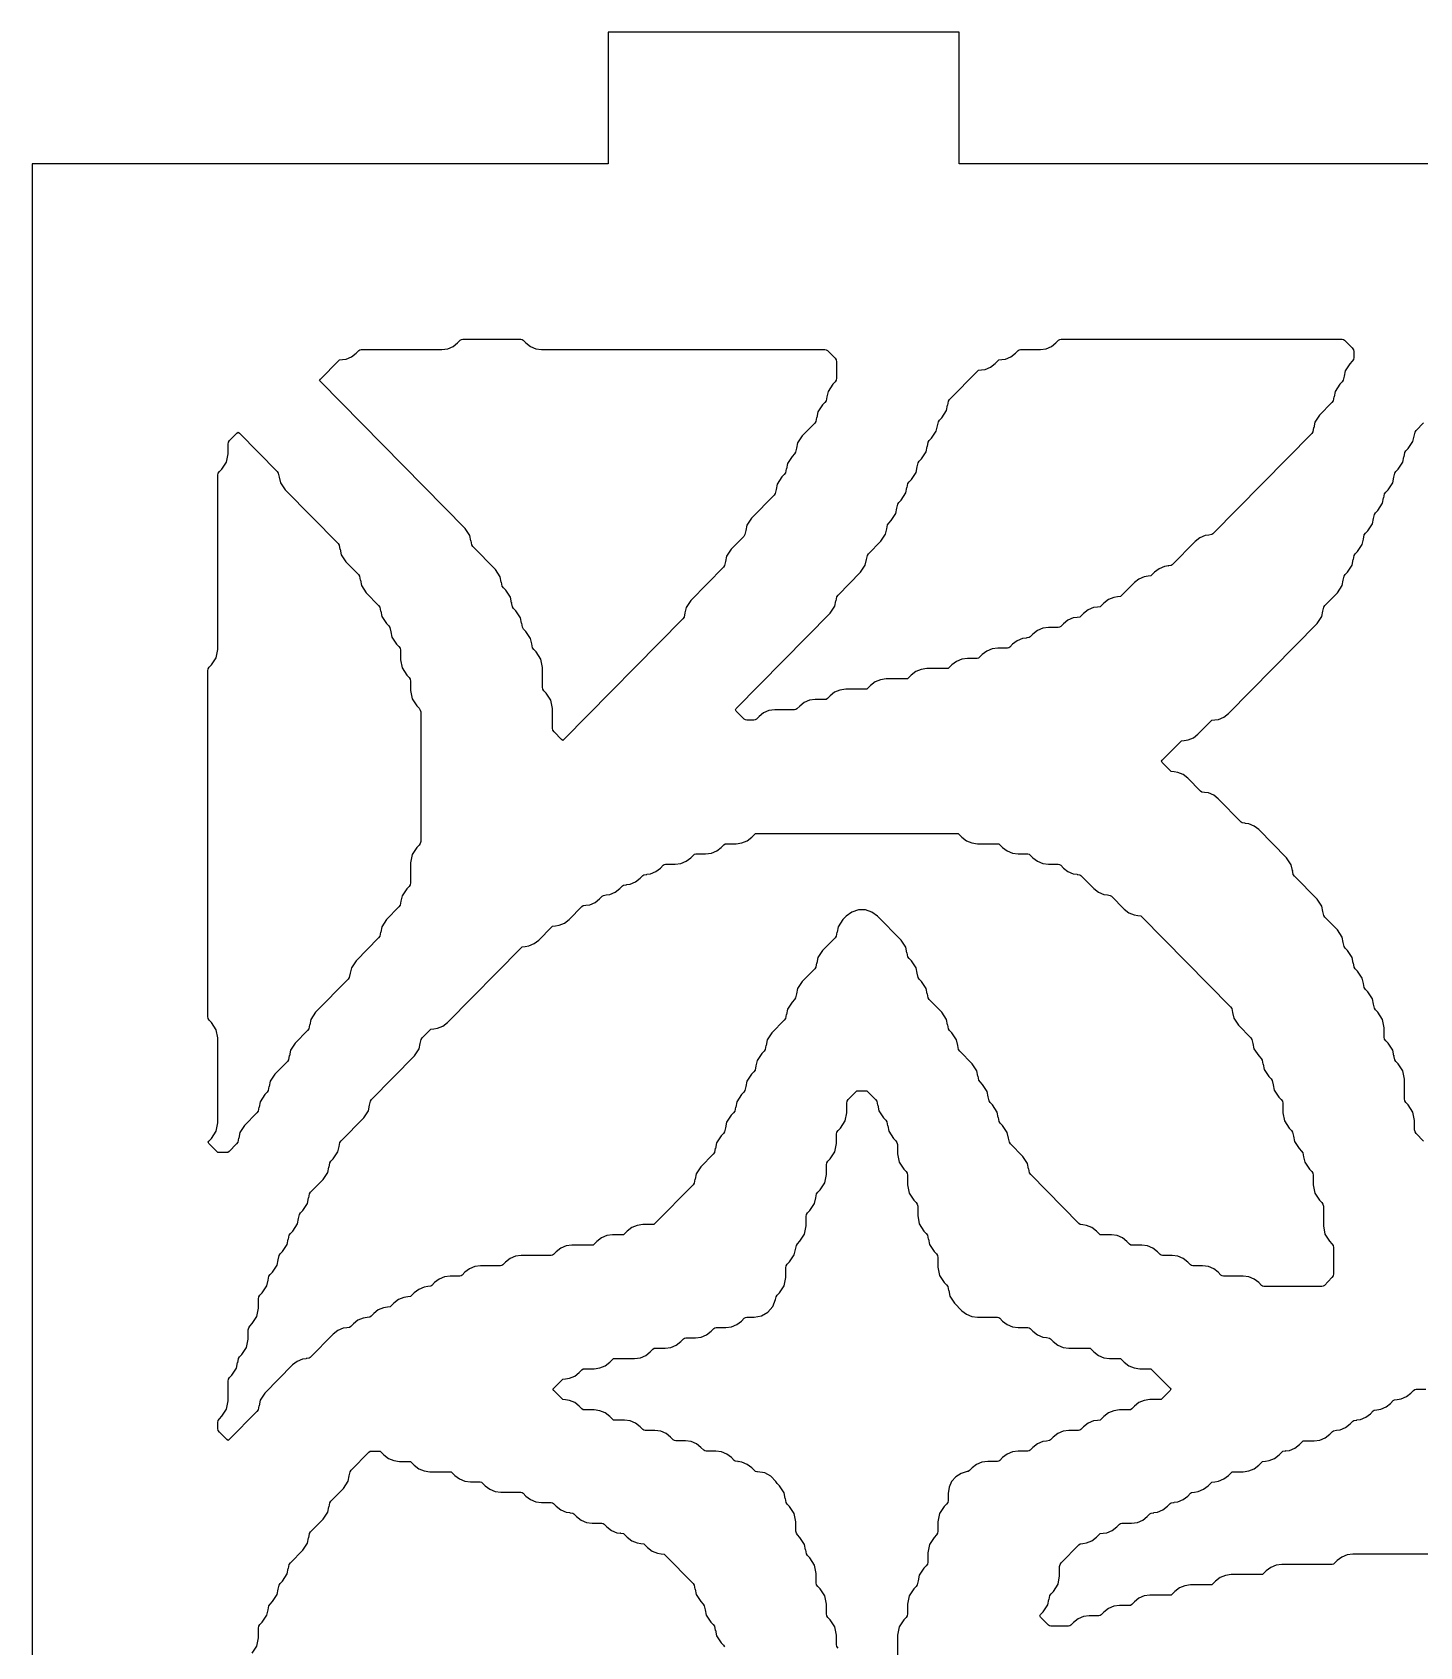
# Model space of a CAD drawing. Header units: millimetres. Extents: x 10 to 410, y 18 to 283.
# Drawn here: x 79 to 110.63, y 246.18 to 283 of the extents above; entities that cross this region are included whole.
import ezdxf

# ---------------------------------------------------------------- set-up
doc = ezdxf.new("R2010")
doc.units = ezdxf.units.MM
doc.layers.add('CUT', color=1, linetype='Continuous')

msp = doc.modelspace()

# ---------------------------------------------------------------- linework, layer by layer
at = {"layer": 'CUT'}
for points in [[(121.134, 157), (129.134, 157), (129.134, 160), (142.2679, 160), (142.2679, 280), (129.134, 280), (129.134, 283), (121.134, 283), (121.134, 280), (100.134, 280), (100.134, 283), (92.134, 283), (92.134, 280), (79, 280), (79, 160), (92.134, 160), (92.134, 157), (100.134, 157), (100.134, 160), (121.134, 160)], [(85.983, 275.5068), (86.008, 275.5262), (86.0721, 275.5348), (86.0719, 275.5362), (86.1587, 275.5478), (86.2803, 275.5987), (86.3843, 275.6796), (86.4455, 275.7416), (86.4704, 275.761), (86.5018, 275.7652), (88.3406, 275.7652), (88.4712, 275.7826), (88.5928, 275.8335), (88.6968, 275.9144), (88.7579, 275.9764), (88.7829, 275.9958), (88.8143, 276), (90.1356, 276), (90.1669, 275.9958), (90.1919, 275.9764), (90.253, 275.9144), (90.357, 275.8335), (90.4786, 275.7826), (90.6092, 275.7652), (97.073, 275.7652), (97.1043, 275.761), (97.1293, 275.7416), (97.3031, 275.5651), (97.3284, 275.5268), (97.3373, 275.4816), (97.3373, 275.1096), (97.3284, 275.0644), (97.3031, 275.0261), (97.2498, 274.972), (97.1434, 274.8107), (97.119, 274.6871), (97.1155, 274.6878), (97.0972, 274.5948), (97.0718, 274.5565), (97.0186, 274.5024), (96.9121, 274.3411), (96.8878, 274.2175), (96.8842, 274.2182), (96.8659, 274.1252), (96.8406, 274.0868), (96.5561, 273.798), (96.4496, 273.6367), (96.4253, 273.5131), (96.4217, 273.5138), (96.4034, 273.4208), (96.3781, 273.3824), (96.3248, 273.3284), (96.2184, 273.1671), (96.1941, 273.0435), (96.1905, 273.0442), (96.1722, 272.9512), (96.1468, 272.9128), (96.0936, 272.8588), (95.9871, 272.6975), (95.9628, 272.5739), (95.9592, 272.5746), (95.9409, 272.4816), (95.9156, 272.4432), (95.3998, 271.9196), (95.2934, 271.7583), (95.2691, 271.6347), (95.2655, 271.6354), (95.2472, 271.5424), (95.2219, 271.504), (94.9373, 271.2152), (94.8309, 271.0539), (94.8066, 270.9303), (94.803, 270.931), (94.7847, 270.838), (94.7594, 270.7996), (94.0124, 270.0411), (93.9059, 269.8799), (93.8816, 269.7563), (93.878, 269.757), (93.8597, 269.664), (93.8344, 269.6256), (91.1215, 266.8711), (91.0936, 266.8506), (91.0658, 266.8711), (90.8966, 267.0428), (90.8713, 267.0812), (90.8624, 267.1263), (90.8624, 267.5771), (90.8251, 267.7667), (90.7186, 267.9279), (90.6654, 267.982), (90.64, 268.0204), (90.6311, 268.0655), (90.6311, 268.5163), (90.5938, 268.7059), (90.4874, 268.8671), (90.4341, 268.9212), (90.4088, 268.9596), (90.3905, 269.0526), (90.3869, 269.0519), (90.3626, 269.1755), (90.2561, 269.3367), (90.2029, 269.3908), (90.1775, 269.4292), (90.1592, 269.5222), (90.1557, 269.5215), (90.1313, 269.6451), (90.0249, 269.8063), (89.9716, 269.8604), (89.9463, 269.8988), (89.928, 269.9918), (89.9244, 269.9911), (89.9001, 270.1147), (89.7936, 270.2759), (89.7404, 270.33), (89.715, 270.3684), (89.6967, 270.4614), (89.6932, 270.4607), (89.6688, 270.5843), (89.5624, 270.7456), (89.0466, 271.2692), (89.0213, 271.3076), (89.003, 271.4006), (88.9994, 271.3999), (88.9751, 271.5235), (88.8687, 271.6848), (85.5711, 275.033), (85.5511, 275.0608), (85.5711, 275.0886)], [(97.1935, 269.7492), (97.3, 269.9105), (97.3243, 270.0341), (97.3279, 270.0334), (97.3462, 270.1263), (97.3715, 270.1647), (97.8873, 270.6884), (97.9937, 270.8497), (98.018, 270.9733), (98.0216, 270.9726), (98.0399, 271.0655), (98.0652, 271.1039), (98.3498, 271.3928), (98.4562, 271.5541), (98.4805, 271.6777), (98.4841, 271.677), (98.5024, 271.7699), (98.5277, 271.8083), (98.581, 271.8624), (98.6874, 272.0237), (98.7118, 272.1473), (98.7153, 272.1466), (98.7337, 272.2395), (98.759, 272.2779), (98.8123, 272.332), (98.9187, 272.4933), (98.943, 272.6169), (98.9466, 272.6162), (98.9649, 272.7091), (98.9902, 272.7475), (99.0435, 272.8016), (99.1499, 272.9629), (99.1743, 273.0865), (99.1778, 273.0858), (99.1962, 273.1787), (99.2215, 273.2171), (99.2748, 273.2712), (99.3812, 273.4325), (99.4055, 273.5561), (99.4091, 273.5554), (99.4274, 273.6484), (99.4527, 273.6867), (99.506, 273.7408), (99.6124, 273.9021), (99.6368, 274.0257), (99.6403, 274.025), (99.6586, 274.118), (99.684, 274.1563), (99.7372, 274.2104), (99.8437, 274.3717), (99.868, 274.4953), (99.8716, 274.4946), (99.8899, 274.5876), (99.9152, 274.6259), (100.5515, 275.272), (100.5765, 275.2914), (100.6406, 275.3), (100.6404, 275.3014), (100.7273, 275.313), (100.8488, 275.3639), (100.9529, 275.4448), (101.014, 275.5068), (101.039, 275.5262), (101.1031, 275.5348), (101.1029, 275.5362), (101.1898, 275.5478), (101.3113, 275.5987), (101.4154, 275.6796), (101.4765, 275.7416), (101.5015, 275.761), (101.5328, 275.7652), (101.9841, 275.7652), (102.1148, 275.7826), (102.2363, 275.8335), (102.3404, 275.9144), (102.4015, 275.9764), (102.4265, 275.9958), (102.4578, 276), (108.8665, 276), (108.8979, 275.9958), (108.9228, 275.9764), (109.0967, 275.7999), (109.122, 275.7616), (109.1309, 275.7164), (109.1309, 275.5792), (109.122, 275.534), (109.0967, 275.4957), (109.0434, 275.4416), (108.937, 275.2803), (108.9126, 275.1567), (108.909, 275.1574), (108.8907, 275.0644), (108.8654, 275.0261), (108.8121, 274.972), (108.7057, 274.8107), (108.6814, 274.6871), (108.6778, 274.6878), (108.6595, 274.5948), (108.6342, 274.5565), (108.3496, 274.2676), (108.2432, 274.1063), (108.2189, 273.9827), (108.2153, 273.9834), (108.197, 273.8904), (108.1717, 273.852), (105.9166, 271.5624), (105.8917, 271.543), (105.8275, 271.5344), (105.8277, 271.533), (105.7409, 271.5214), (105.6193, 271.4705), (105.5153, 271.3896), (104.9917, 270.858), (104.9667, 270.8385), (104.9025, 270.83), (104.9027, 270.8286), (104.8159, 270.817), (104.6943, 270.7661), (104.5903, 270.6852), (104.5292, 270.6232), (104.5042, 270.6037), (104.44, 270.5952), (104.4402, 270.5938), (104.3534, 270.5822), (104.2318, 270.5313), (104.1278, 270.4504), (103.8354, 270.1536), (103.8105, 270.1341), (103.7463, 270.1256), (103.7465, 270.1242), (103.6597, 270.1126), (103.5381, 270.0617), (103.4341, 269.9808), (103.3729, 269.9188), (103.348, 269.8993), (103.2838, 269.8908), (103.284, 269.8894), (103.1972, 269.8778), (103.0756, 269.8269), (102.9716, 269.746), (102.9104, 269.684), (102.8855, 269.6645), (102.8213, 269.656), (102.8215, 269.6546), (102.7347, 269.643), (102.6131, 269.5921), (102.5091, 269.5112), (102.4479, 269.4492), (102.423, 269.4297), (102.3916, 269.4256), (102.1716, 269.4256), (102.0409, 269.4082), (101.9194, 269.3573), (101.8153, 269.2764), (101.7542, 269.2144), (101.7292, 269.1949), (101.6651, 269.1864), (101.6653, 269.185), (101.5784, 269.1734), (101.4569, 269.1225), (101.3528, 269.0416), (101.2917, 268.9796), (101.2667, 268.9601), (101.2354, 268.956), (101.0153, 268.956), (100.8847, 268.9386), (100.7631, 268.8877), (100.6591, 268.8068), (100.598, 268.7448), (100.573, 268.7253), (100.5417, 268.7212), (100.3216, 268.7212), (100.191, 268.7038), (100.0694, 268.6529), (99.9654, 268.572), (99.9042, 268.5099), (99.8793, 268.4905), (99.8479, 268.4864), (99.3966, 268.4864), (99.266, 268.469), (99.1444, 268.4181), (99.0404, 268.3372), (98.9792, 268.2751), (98.9543, 268.2557), (98.9229, 268.2516), (98.4716, 268.2516), (98.341, 268.2342), (98.2194, 268.1833), (98.1154, 268.1024), (98.0543, 268.0403), (98.0293, 268.0209), (97.9979, 268.0168), (97.5466, 268.0168), (97.416, 267.9994), (97.2944, 267.9485), (97.1904, 267.8676), (97.1293, 267.8055), (97.1043, 267.7861), (97.073, 267.782), (96.8529, 267.782), (96.7223, 267.7646), (96.6007, 267.7137), (96.4967, 267.6328), (96.4355, 267.5707), (96.4106, 267.5513), (96.3792, 267.5472), (95.9279, 267.5472), (95.7973, 267.5298), (95.6757, 267.4789), (95.5717, 267.398), (95.5105, 267.3359), (95.4856, 267.3165), (95.4542, 267.3124), (95.2892, 267.3124), (95.2578, 267.3165), (95.2329, 267.3359), (95.0522, 267.5194), (95.0323, 267.5472), (95.0522, 267.5749)], [(83.0875, 257.7744), (83.1939, 257.9356), (83.2312, 258.1252), (83.2312, 260.0635), (83.1939, 260.253), (83.0875, 260.4143), (83.0342, 260.4684), (83.0089, 260.5068), (83, 260.5519), (83, 268.4376), (83.0089, 268.4827), (83.0342, 268.5211), (83.0875, 268.5752), (83.1939, 268.7365), (83.2312, 268.9261), (83.2312, 272.8988), (83.2401, 272.9439), (83.2655, 272.9823), (83.3187, 273.0364), (83.4252, 273.1977), (83.4625, 273.3873), (83.4625, 273.6032), (83.4714, 273.6484), (83.4967, 273.6867), (83.6659, 273.8585), (83.6937, 273.879), (83.7216, 273.8585), (84.5845, 272.9823), (84.6098, 272.9439), (84.6281, 272.851), (84.6317, 272.8517), (84.6561, 272.7281), (84.7625, 272.5668), (85.972, 271.3387), (85.9973, 271.3003), (86.0156, 271.2074), (86.0192, 271.2081), (86.0435, 271.0845), (86.15, 270.9232), (86.4345, 270.6343), (86.4598, 270.5959), (86.4781, 270.503), (86.4817, 270.5037), (86.506, 270.3801), (86.6125, 270.2188), (86.897, 269.9299), (86.9223, 269.8915), (86.9406, 269.7986), (86.9442, 269.7993), (86.9685, 269.6757), (87.075, 269.5144), (87.1282, 269.4603), (87.1536, 269.4219), (87.1719, 269.329), (87.1754, 269.3297), (87.1998, 269.2061), (87.3062, 269.0448), (87.3595, 268.9907), (87.3848, 268.9523), (87.3937, 268.9072), (87.3937, 268.6912), (87.431, 268.5017), (87.5374, 268.3404), (87.5907, 268.2863), (87.616, 268.2479), (87.6249, 268.2028), (87.6249, 267.9868), (87.6623, 267.7973), (87.7687, 267.636), (87.822, 267.5819), (87.8473, 267.5435), (87.8562, 267.4984), (87.8562, 264.5435), (87.8473, 264.4984), (87.822, 264.46), (87.7687, 264.4059), (87.6623, 264.2447), (87.6249, 264.0551), (87.6249, 263.6043), (87.616, 263.5592), (87.5907, 263.5208), (87.5374, 263.4667), (87.431, 263.3055), (87.4067, 263.1819), (87.4031, 263.1826), (87.3848, 263.0896), (87.3595, 263.0512), (87.075, 262.7623), (86.9685, 262.6011), (86.9442, 262.4775), (86.9406, 262.4782), (86.9223, 262.3852), (86.897, 262.3468), (86.3812, 261.8231), (86.2748, 261.6619), (86.2504, 261.5383), (86.2469, 261.539), (86.2286, 261.446), (86.2032, 261.4076), (85.4562, 260.6491), (85.3498, 260.4878), (85.3255, 260.3643), (85.3219, 260.365), (85.3036, 260.272), (85.2782, 260.2336), (84.9937, 259.9447), (84.8873, 259.7834), (84.863, 259.6598), (84.8594, 259.6606), (84.8411, 259.5676), (84.8158, 259.5292), (84.5312, 259.2403), (84.4248, 259.079), (84.4005, 258.9554), (84.3969, 258.9561), (84.3786, 258.8632), (84.3533, 258.8248), (84.3, 258.7707), (84.1936, 258.6094), (84.1692, 258.4858), (84.1657, 258.4865), (84.1473, 258.3936), (84.122, 258.3552), (83.8375, 258.0663), (83.7311, 257.905), (83.7067, 257.7814), (83.7032, 257.7821), (83.6849, 257.6892), (83.6595, 257.6508), (83.4857, 257.4743), (83.4607, 257.4549), (83.4294, 257.4507), (83.2643, 257.4507), (83.233, 257.4549), (83.208, 257.4743), (83.0273, 257.6578), (83.0074, 257.6855), (83.0273, 257.7133)], [(83.2655, 251.0764), (83.2401, 251.1148), (83.2312, 251.1599), (83.2312, 251.2971), (83.2401, 251.3423), (83.2655, 251.3807), (83.3187, 251.4347), (83.4252, 251.596), (83.4625, 251.7856), (83.4625, 252.2364), (83.4714, 252.2815), (83.4967, 252.3199), (83.55, 252.3739), (83.6564, 252.5352), (83.6807, 252.6588), (83.6843, 252.6581), (83.7026, 252.7511), (83.728, 252.7895), (83.7812, 252.8435), (83.8877, 253.0048), (83.925, 253.1944), (83.925, 253.4104), (83.9339, 253.4555), (83.9592, 253.4939), (84.0125, 253.548), (84.1189, 253.7092), (84.1562, 253.8988), (84.1562, 254.1148), (84.1651, 254.1599), (84.1905, 254.1983), (84.2437, 254.2524), (84.3501, 254.4136), (84.3745, 254.5372), (84.3781, 254.5365), (84.3964, 254.6295), (84.4217, 254.6679), (84.475, 254.722), (84.5814, 254.8832), (84.6057, 255.0068), (84.6093, 255.0061), (84.6276, 255.0991), (84.6529, 255.1375), (84.7062, 255.1916), (84.8126, 255.3528), (84.837, 255.4764), (84.8406, 255.4757), (84.8589, 255.5687), (84.8842, 255.6071), (84.9375, 255.6612), (85.0439, 255.8224), (85.0682, 255.946), (85.0718, 255.9453), (85.0901, 256.0383), (85.1154, 256.0767), (85.1687, 256.1308), (85.2751, 256.292), (85.2995, 256.4156), (85.303, 256.4149), (85.3214, 256.5079), (85.3467, 256.5463), (85.6312, 256.8352), (85.7376, 256.9964), (85.762, 257.12), (85.7655, 257.1193), (85.7838, 257.2123), (85.8092, 257.2507), (85.8624, 257.3048), (85.9689, 257.466), (85.9932, 257.5896), (85.9968, 257.5889), (86.0151, 257.6819), (86.0404, 257.7203), (86.5562, 258.244), (86.6626, 258.4052), (86.687, 258.5288), (86.6905, 258.5281), (86.7088, 258.6211), (86.7342, 258.6595), (87.7124, 259.6528), (87.8188, 259.814), (87.8432, 259.9376), (87.8468, 259.9369), (87.8651, 260.0299), (87.8904, 260.0683), (88.0642, 260.2448), (88.0892, 260.2642), (88.1533, 260.2727), (88.1531, 260.2742), (88.24, 260.2857), (88.3615, 260.3366), (88.4656, 260.4175), (90.1454, 262.1232), (90.1704, 262.1426), (90.2345, 262.1511), (90.2343, 262.1526), (90.3212, 262.1641), (90.4427, 262.215), (90.5468, 262.2959), (90.8392, 262.5928), (90.8641, 262.6122), (90.9283, 262.6207), (90.9281, 262.6222), (91.0149, 262.6337), (91.1365, 262.6846), (91.2405, 262.7655), (91.5329, 263.0624), (91.5579, 263.0818), (91.622, 263.0903), (91.6218, 263.0918), (91.7087, 263.1033), (91.8302, 263.1542), (91.9343, 263.2351), (91.9954, 263.2972), (92.0204, 263.3166), (92.0845, 263.3251), (92.0843, 263.3266), (92.1712, 263.3381), (92.2927, 263.389), (92.3968, 263.4699), (92.4579, 263.532), (92.4829, 263.5514), (92.547, 263.5599), (92.5468, 263.5614), (92.6337, 263.5729), (92.7552, 263.6238), (92.8593, 263.7047), (92.9204, 263.7668), (92.9454, 263.7862), (93.0095, 263.7947), (93.0093, 263.7962), (93.0961, 263.8077), (93.2177, 263.8586), (93.3217, 263.9395), (93.3829, 264.0016), (93.4078, 264.021), (93.4392, 264.0252), (93.6592, 264.0252), (93.7899, 264.0425), (93.9114, 264.0934), (94.0155, 264.1743), (94.0766, 264.2364), (94.1016, 264.2558), (94.1329, 264.26), (94.353, 264.26), (94.4836, 264.2773), (94.6052, 264.3282), (94.7092, 264.4091), (94.7704, 264.4712), (94.7953, 264.4906), (94.8267, 264.4948), (95.0467, 264.4948), (95.1774, 264.5121), (95.2989, 264.563), (95.403, 264.6439), (95.4641, 264.706), (95.4891, 264.7254), (95.5204, 264.7296), (100.0792, 264.7296), (100.1105, 264.7254), (100.1355, 264.706), (100.1966, 264.6439), (100.3006, 264.563), (100.4222, 264.5121), (100.5528, 264.4948), (101.0041, 264.4948), (101.0355, 264.4906), (101.0605, 264.4712), (101.1216, 264.4091), (101.2256, 264.3282), (101.3472, 264.2773), (101.4778, 264.26), (101.6979, 264.26), (101.7292, 264.2558), (101.7542, 264.2364), (101.8153, 264.1743), (101.9194, 264.0934), (102.0409, 264.0425), (102.1716, 264.0252), (102.3916, 264.0252), (102.423, 264.021), (102.4479, 264.0016), (102.5091, 263.9395), (102.6131, 263.8586), (102.7347, 263.8077), (102.8215, 263.7962), (102.8213, 263.7947), (102.8855, 263.7862), (102.9104, 263.7668), (103.2028, 263.4699), (103.3069, 263.389), (103.4284, 263.3381), (103.5153, 263.3266), (103.5151, 263.3251), (103.5792, 263.3166), (103.6042, 263.2972), (103.8965, 263.0003), (104.0006, 262.9194), (104.1222, 262.8685), (104.209, 262.857), (104.2088, 262.8555), (104.2729, 262.847), (104.2979, 262.8276), (106.3217, 260.7727), (106.347, 260.7343), (106.3653, 260.6413), (106.3689, 260.642), (106.3932, 260.5184), (106.4997, 260.3572), (106.7842, 260.0683), (106.8095, 260.0299), (106.8278, 259.9369), (106.8314, 259.9376), (106.8557, 259.814), (106.9622, 259.6528), (107.0154, 259.5987), (107.0408, 259.5603), (107.0591, 259.4673), (107.0626, 259.468), (107.087, 259.3444), (107.1934, 259.1832), (107.2467, 259.1291), (107.272, 259.0907), (107.2903, 258.9977), (107.2939, 258.9984), (107.3182, 258.8748), (107.4247, 258.7136), (107.4779, 258.6595), (107.5033, 258.6211), (107.5121, 258.576), (107.5121, 258.36), (107.5495, 258.1704), (107.6559, 258.0092), (107.7092, 257.9551), (107.7345, 257.9167), (107.7528, 257.8237), (107.7564, 257.8244), (107.7807, 257.7008), (107.8872, 257.5396), (107.9404, 257.4855), (107.9658, 257.4471), (107.9841, 257.3541), (107.9876, 257.3548), (108.012, 257.2312), (108.1184, 257.07), (108.1717, 257.0159), (108.197, 256.9775), (108.2059, 256.9324), (108.2059, 256.7164), (108.2432, 256.5268), (108.3496, 256.3656), (108.4029, 256.3115), (108.4282, 256.2731), (108.4371, 256.228), (108.4371, 255.7772), (108.4745, 255.5876), (108.5809, 255.4264), (108.6342, 255.3723), (108.6595, 255.3339), (108.6684, 255.2888), (108.6684, 254.6819), (108.6595, 254.6368), (108.6342, 254.5984), (108.4604, 254.4219), (108.4354, 254.4025), (108.404, 254.3983), (107.0827, 254.3983), (107.0514, 254.4025), (107.0264, 254.4219), (106.9653, 254.484), (106.8613, 254.5649), (106.7397, 254.6158), (106.6091, 254.6331), (106.1578, 254.6331), (106.1264, 254.6373), (106.1014, 254.6567), (106.0403, 254.7188), (105.9363, 254.7997), (105.8147, 254.8506), (105.6841, 254.8679), (105.464, 254.8679), (105.4327, 254.8721), (105.4077, 254.8915), (105.3466, 254.9536), (105.2425, 255.0345), (105.121, 255.0854), (104.9903, 255.1027), (104.7703, 255.1027), (104.7389, 255.1069), (104.714, 255.1263), (104.6528, 255.1884), (104.5488, 255.2693), (104.4272, 255.3202), (104.2966, 255.3375), (104.0765, 255.3375), (104.0452, 255.3417), (104.0202, 255.3611), (103.9591, 255.4232), (103.8551, 255.5041), (103.7335, 255.555), (103.6029, 255.5723), (103.3828, 255.5723), (103.3514, 255.5765), (103.3265, 255.5959), (103.2654, 255.658), (103.1613, 255.7389), (103.0398, 255.7898), (102.9529, 255.8013), (102.9531, 255.8028), (102.889, 255.8113), (102.864, 255.8307), (101.7652, 256.9464), (101.7399, 256.9848), (101.7216, 257.0777), (101.718, 257.077), (101.6936, 257.2006), (101.5872, 257.3619), (101.3027, 257.6508), (101.2774, 257.6892), (101.2591, 257.7821), (101.2555, 257.7814), (101.2312, 257.905), (101.1247, 258.0663), (101.0715, 258.1204), (101.0461, 258.1588), (101.0278, 258.2517), (101.0242, 258.251), (100.9999, 258.3746), (100.8935, 258.5359), (100.8402, 258.59), (100.8149, 258.6284), (100.7966, 258.7213), (100.793, 258.7206), (100.7687, 258.8442), (100.6622, 259.0055), (100.609, 259.0596), (100.5836, 259.098), (100.5653, 259.1909), (100.5618, 259.1902), (100.5374, 259.3138), (100.431, 259.4751), (100.1465, 259.764), (100.1211, 259.8024), (100.1028, 259.8954), (100.0993, 259.8946), (100.0749, 260.0182), (99.9685, 260.1795), (99.9152, 260.2336), (99.8899, 260.272), (99.8716, 260.365), (99.868, 260.3643), (99.8437, 260.4878), (99.7372, 260.6491), (99.4527, 260.938), (99.4274, 260.9764), (99.4091, 261.0694), (99.4055, 261.0687), (99.3812, 261.1922), (99.2748, 261.3535), (99.2215, 261.4076), (99.1962, 261.446), (99.1778, 261.539), (99.1743, 261.5383), (99.1499, 261.6619), (99.0435, 261.8231), (98.9902, 261.8772), (98.9649, 261.9156), (98.9466, 262.0086), (98.943, 262.0079), (98.9187, 262.1315), (98.8123, 262.2927), (98.2716, 262.8416), (98.1444, 262.9353), (97.9944, 262.9845), (97.8364, 262.9845), (97.6864, 262.9353), (97.5592, 262.8416), (97.4811, 262.7623), (97.3746, 262.6011), (97.3503, 262.4775), (97.3467, 262.4782), (97.3284, 262.3852), (97.3031, 262.3468), (97.0186, 262.0579), (96.9121, 261.8967), (96.8878, 261.7731), (96.8842, 261.7738), (96.8659, 261.6808), (96.8406, 261.6424), (96.5561, 261.3535), (96.4496, 261.1922), (96.4253, 261.0687), (96.4217, 261.0694), (96.4034, 260.9764), (96.3781, 260.938), (96.3248, 260.8839), (96.2184, 260.7226), (96.1941, 260.5991), (96.1905, 260.5998), (96.1722, 260.5068), (96.1468, 260.4684), (95.8623, 260.1795), (95.7559, 260.0182), (95.7316, 259.8946), (95.728, 259.8954), (95.7097, 259.8024), (95.6843, 259.764), (95.6311, 259.7099), (95.5247, 259.5486), (95.5003, 259.425), (95.4967, 259.4258), (95.4784, 259.3328), (95.4531, 259.2944), (95.3998, 259.2403), (95.2934, 259.079), (95.2691, 258.9554), (95.2655, 258.9561), (95.2472, 258.8632), (95.2219, 258.8248), (95.1686, 258.7707), (95.0622, 258.6094), (95.0378, 258.4858), (95.0342, 258.4865), (95.0159, 258.3936), (94.9906, 258.3552), (94.9373, 258.3011), (94.8309, 258.1398), (94.8066, 258.0162), (94.803, 258.0169), (94.7847, 257.924), (94.7594, 257.8856), (94.7061, 257.8315), (94.5997, 257.6702), (94.5753, 257.5466), (94.5718, 257.5473), (94.5534, 257.4544), (94.5281, 257.416), (94.2436, 257.1271), (94.1372, 256.9658), (94.1128, 256.8422), (94.1093, 256.8429), (94.091, 256.75), (94.0656, 256.7116), (93.1981, 255.8307), (93.1731, 255.8113), (93.1418, 255.8071), (92.9217, 255.8071), (92.7911, 255.7898), (92.6695, 255.7389), (92.5655, 255.658), (92.5043, 255.5959), (92.4794, 255.5765), (92.448, 255.5723), (92.228, 255.5723), (92.0973, 255.555), (91.9758, 255.5041), (91.8717, 255.4232), (91.8106, 255.3611), (91.7856, 255.3417), (91.7543, 255.3375), (91.303, 255.3375), (91.1723, 255.3202), (91.0508, 255.2693), (90.9467, 255.1884), (90.8856, 255.1263), (90.8606, 255.1069), (90.8293, 255.1027), (90.1467, 255.1027), (90.0161, 255.0854), (89.8945, 255.0345), (89.7905, 254.9536), (89.7294, 254.8915), (89.7044, 254.8721), (89.6731, 254.8679), (89.2218, 254.8679), (89.0911, 254.8506), (88.9696, 254.7997), (88.8655, 254.7188), (88.8044, 254.6567), (88.7794, 254.6373), (88.7481, 254.6331), (88.528, 254.6331), (88.3974, 254.6158), (88.2758, 254.5649), (88.1718, 254.484), (88.1106, 254.4219), (88.0857, 254.4025), (88.0215, 254.394), (88.0217, 254.3925), (87.9349, 254.381), (87.8133, 254.3301), (87.7093, 254.2492), (87.6482, 254.1871), (87.6232, 254.1677), (87.559, 254.1592), (87.5592, 254.1577), (87.4724, 254.1462), (87.3508, 254.0953), (87.2468, 254.0144), (87.1857, 253.9523), (87.1607, 253.9329), (87.0965, 253.9244), (87.0967, 253.9229), (87.0099, 253.9114), (86.8883, 253.8605), (86.7843, 253.7796), (86.7232, 253.7175), (86.6982, 253.6981), (86.6341, 253.6896), (86.6342, 253.6881), (86.5474, 253.6766), (86.4258, 253.6257), (86.3218, 253.5448), (86.2607, 253.4827), (86.2357, 253.4633), (86.1716, 253.4548), (86.1718, 253.4533), (86.0849, 253.4418), (85.9634, 253.3909), (85.8593, 253.31), (85.3357, 252.7783), (85.3107, 252.7589), (85.2466, 252.7504), (85.2468, 252.7489), (85.1599, 252.7373), (85.0384, 252.6865), (84.9343, 252.6056), (84.3, 251.9615), (84.1936, 251.8002), (84.1692, 251.6766), (84.1657, 251.6773), (84.1473, 251.5844), (84.122, 251.546), (83.4904, 250.9046), (83.4625, 250.8841), (83.4346, 250.9046)]]:
    msp.add_lwpolyline(points, close=True, dxfattribs=at)
for points in [[(110.7217, 257.7138), (110.5526, 257.8856), (110.5272, 257.924), (110.5184, 257.9691), (110.5184, 258.1851), (110.481, 258.3746), (110.3746, 258.5359), (110.3213, 258.59), (110.296, 258.6284), (110.2871, 258.6735), (110.2871, 259.1243), (110.2498, 259.3138), (110.1433, 259.4751), (110.0901, 259.5292), (110.0647, 259.5676), (110.0464, 259.6606), (110.0429, 259.6598), (110.0185, 259.7834), (109.9121, 259.9447), (109.8588, 259.9988), (109.8335, 260.0372), (109.8246, 260.0823), (109.8246, 260.2983), (109.7873, 260.4878), (109.6809, 260.6491), (109.6276, 260.7032), (109.6023, 260.7416), (109.5839, 260.8346), (109.5804, 260.8339), (109.556, 260.9574), (109.4496, 261.1187), (109.3963, 261.1728), (109.371, 261.2112), (109.3527, 261.3042), (109.3491, 261.3035), (109.3248, 261.4271), (109.2184, 261.5883), (109.1651, 261.6424), (109.1398, 261.6808), (109.1214, 261.7738), (109.1179, 261.7731), (109.0935, 261.8967), (108.9871, 262.0579), (108.9338, 262.112), (108.9085, 262.1504), (108.8902, 262.2434), (108.8866, 262.2427), (108.8623, 262.3663), (108.7559, 262.5275), (108.4713, 262.8164), (108.446, 262.8548), (108.4277, 262.9478), (108.4241, 262.9471), (108.3998, 263.0707), (108.2934, 263.2319), (107.7776, 263.7556), (107.7523, 263.794), (107.734, 263.887), (107.7304, 263.8863), (107.7061, 264.0099), (107.5996, 264.1711), (106.9653, 264.8152), (106.8613, 264.8961), (106.7397, 264.947), (106.6529, 264.9585), (106.6531, 264.96), (106.5889, 264.9685), (106.5639, 264.9879), (106.0403, 265.5196), (105.9363, 265.6005), (105.8147, 265.6514), (105.7279, 265.6629), (105.7281, 265.6644), (105.6639, 265.6729), (105.639, 265.6923), (105.3466, 265.9892), (105.2425, 266.0701), (105.121, 266.121), (105.0341, 266.1325), (105.0343, 266.134), (104.9702, 266.1425), (104.9452, 266.1619), (104.7645, 266.3454), (104.7446, 266.3732), (104.7645, 266.4009), (105.1765, 266.8192), (105.2014, 266.8386), (105.2656, 266.8471), (105.2654, 266.8486), (105.3522, 266.8601), (105.4738, 266.911), (105.5778, 266.9919), (105.8702, 267.2888), (105.8952, 267.3082), (105.9593, 267.3167), (105.9591, 267.3182), (106.046, 267.3297), (106.1675, 267.3806), (106.2716, 267.4615), (108.2934, 269.5144), (108.3998, 269.6757), (108.4241, 269.7993), (108.4277, 269.7986), (108.446, 269.8915), (108.4713, 269.9299), (108.7559, 270.2188), (108.8623, 270.3801), (108.8866, 270.5037), (108.8902, 270.503), (108.9085, 270.5959), (108.9338, 270.6343), (108.9871, 270.6884), (109.0935, 270.8497), (109.1179, 270.9733), (109.1214, 270.9726), (109.1398, 271.0655), (109.1651, 271.1039), (109.2184, 271.158), (109.3248, 271.3193), (109.3491, 271.4429), (109.3527, 271.4422), (109.371, 271.5351), (109.3963, 271.5735), (109.4496, 271.6276), (109.556, 271.7889), (109.5804, 271.9125), (109.5839, 271.9118), (109.6023, 272.0047), (109.6276, 272.0431), (109.6809, 272.0972), (109.7873, 272.2585), (109.8116, 272.3821), (109.8152, 272.3814), (109.8335, 272.4743), (109.8588, 272.5127), (109.9121, 272.5668), (110.0185, 272.7281), (110.0429, 272.8517), (110.0464, 272.851), (110.0647, 272.9439), (110.0901, 272.9823), (110.1433, 273.0364), (110.2498, 273.1977), (110.2741, 273.3213), (110.2777, 273.3206), (110.296, 273.4135), (110.3213, 273.4519), (110.3746, 273.506), (110.481, 273.6673), (110.5054, 273.7909), (110.5089, 273.7902), (110.5272, 273.8832), (110.5526, 273.9215), (110.7217, 274.0933)], [(97.3715, 246.1455), (97.3462, 246.1839), (97.3373, 246.2291), (97.3373, 246.445), (97.3, 246.6346), (97.1935, 246.7959), (97.1403, 246.85), (97.1149, 246.8883), (97.106, 246.9335), (97.106, 247.1494), (97.0687, 247.339), (96.9623, 247.5003), (96.909, 247.5544), (96.8837, 247.5927), (96.8748, 247.6379), (96.8748, 247.8538), (96.8375, 248.0434), (96.731, 248.2047), (96.6778, 248.2588), (96.6524, 248.2971), (96.6341, 248.3901), (96.6306, 248.3894), (96.6062, 248.513), (96.4998, 248.6743), (96.4465, 248.7284), (96.4212, 248.7667), (96.4123, 248.8119), (96.4123, 249.0278), (96.375, 249.2174), (96.2685, 249.3787), (96.2153, 249.4328), (96.1899, 249.4711), (96.1716, 249.5641), (96.1681, 249.5634), (96.1437, 249.687), (96.0373, 249.8483), (95.984, 249.9024), (95.9544, 249.9473), (95.8429, 250.0674), (95.6987, 250.1451), (95.5371, 250.1719), (95.5204, 250.1719), (95.4891, 250.1761), (95.4641, 250.1955), (95.403, 250.2576), (95.2989, 250.3384), (95.1774, 250.3893), (95.0905, 250.4009), (95.0907, 250.4023), (95.0266, 250.4109), (95.0016, 250.4303), (94.9405, 250.4924), (94.8364, 250.5732), (94.7149, 250.6241), (94.5842, 250.6415), (94.3642, 250.6415), (94.3328, 250.6457), (94.3079, 250.6651), (94.2467, 250.7272), (94.1427, 250.808), (94.0211, 250.8589), (93.8905, 250.8763), (93.6704, 250.8763), (93.6391, 250.8805), (93.6141, 250.8999), (93.553, 250.962), (93.449, 251.0428), (93.3274, 251.0937), (93.1968, 251.1111), (92.9767, 251.1111), (92.9454, 251.1153), (92.9204, 251.1347), (92.8593, 251.1968), (92.7552, 251.2776), (92.6337, 251.3285), (92.503, 251.3459), (92.283, 251.3459), (92.2516, 251.3501), (92.2266, 251.3695), (92.1655, 251.4316), (92.0615, 251.5124), (91.9399, 251.5633), (91.8093, 251.5807), (91.5892, 251.5807), (91.5579, 251.5849), (91.5329, 251.6043), (91.4718, 251.6664), (91.3677, 251.7472), (91.2462, 251.7981), (91.1593, 251.8097), (91.1595, 251.8112), (91.0954, 251.8197), (91.0704, 251.8391), (90.8897, 252.0226), (90.8698, 252.0503), (90.8897, 252.0781), (91.0704, 252.2615), (91.0954, 252.2809), (91.1595, 252.2895), (91.1593, 252.2909), (91.2462, 252.3025), (91.3677, 252.3534), (91.4718, 252.4343), (91.5329, 252.4963), (91.5579, 252.5157), (91.5892, 252.5199), (91.8093, 252.5199), (91.9399, 252.5373), (92.0615, 252.5882), (92.1655, 252.6691), (92.2266, 252.7311), (92.2516, 252.7505), (92.283, 252.7547), (92.7343, 252.7547), (92.8649, 252.7721), (92.9865, 252.823), (93.0905, 252.9039), (93.1516, 252.9659), (93.1766, 252.9854), (93.2079, 252.9895), (93.428, 252.9895), (93.5586, 253.0069), (93.6802, 253.0578), (93.7842, 253.1387), (93.8454, 253.2007), (93.8703, 253.2202), (93.9017, 253.2243), (94.1217, 253.2243), (94.2524, 253.2417), (94.3739, 253.2926), (94.478, 253.3735), (94.5391, 253.4355), (94.5641, 253.455), (94.5954, 253.4591), (94.8155, 253.4591), (94.9461, 253.4765), (95.0677, 253.5274), (95.1717, 253.6083), (95.2329, 253.6703), (95.2578, 253.6898), (95.2892, 253.6939), (95.4558, 253.6939), (95.6245, 253.7232), (95.7734, 253.8077), (95.885, 253.9375), (95.9464, 254.0973), (95.9587, 254.1599), (95.984, 254.1983), (96.0373, 254.2524), (96.1437, 254.4136), (96.1811, 254.6032), (96.1811, 254.8192), (96.1899, 254.8643), (96.2153, 254.9027), (96.2685, 254.9568), (96.375, 255.118), (96.3993, 255.2416), (96.4029, 255.2409), (96.4212, 255.3339), (96.4465, 255.3723), (96.4998, 255.4264), (96.6062, 255.5876), (96.6436, 255.7772), (96.6436, 255.9932), (96.6524, 256.0383), (96.6778, 256.0767), (96.731, 256.1308), (96.8375, 256.292), (96.8618, 256.4156), (96.8654, 256.4149), (96.8837, 256.5079), (96.909, 256.5463), (96.9623, 256.6004), (97.0687, 256.7616), (97.106, 256.9512), (97.106, 257.1672), (97.1149, 257.2123), (97.1403, 257.2507), (97.1935, 257.3048), (97.3, 257.466), (97.3373, 257.6556), (97.3373, 257.8716), (97.3462, 257.9167), (97.3715, 257.9551), (97.4248, 258.0092), (97.5312, 258.1704), (97.5685, 258.36), (97.5685, 258.576), (97.5774, 258.6211), (97.6028, 258.6595), (97.7766, 258.836), (97.8015, 258.8554), (97.8329, 258.8595), (97.9979, 258.8595), (98.0293, 258.8554), (98.0543, 258.836), (98.2281, 258.6595), (98.2534, 258.6211), (98.2717, 258.5281), (98.2753, 258.5288), (98.2996, 258.4052), (98.406, 258.244), (98.4593, 258.1899), (98.4846, 258.1515), (98.5029, 258.0585), (98.5065, 258.0592), (98.5309, 257.9356), (98.6373, 257.7744), (98.6906, 257.7203), (98.7159, 257.6819), (98.7248, 257.6368), (98.7248, 257.4208), (98.7621, 257.2312), (98.8685, 257.07), (98.9218, 257.0159), (98.9471, 256.9775), (98.956, 256.9324), (98.956, 256.7164), (98.9934, 256.5268), (99.0998, 256.3656), (99.153, 256.3115), (99.1784, 256.2731), (99.1873, 256.228), (99.1873, 256.012), (99.2246, 255.8224), (99.331, 255.6612), (99.3843, 255.6071), (99.4096, 255.5687), (99.4279, 255.4757), (99.4315, 255.4764), (99.4558, 255.3528), (99.5623, 255.1916), (99.6155, 255.1375), (99.6409, 255.0991), (99.6498, 255.054), (99.6498, 254.838), (99.6871, 254.6484), (99.7935, 254.4872), (99.8468, 254.4331), (99.8721, 254.3947), (99.8904, 254.3017), (99.894, 254.3024), (99.9183, 254.1788), (100.0248, 254.0176), (100.1966, 253.8431), (100.3006, 253.7622), (100.4222, 253.7113), (100.5528, 253.6939), (101.0041, 253.6939), (101.0355, 253.6898), (101.0605, 253.6703), (101.1216, 253.6083), (101.2256, 253.5274), (101.3472, 253.4765), (101.4778, 253.4591), (101.6979, 253.4591), (101.7292, 253.455), (101.7542, 253.4355), (101.8153, 253.3735), (101.9194, 253.2926), (102.0409, 253.2417), (102.1278, 253.2301), (102.1276, 253.2287), (102.1917, 253.2202), (102.2167, 253.2007), (102.2778, 253.1387), (102.3819, 253.0578), (102.5034, 253.0069), (102.6341, 252.9895), (103.0854, 252.9895), (103.1167, 252.9854), (103.1417, 252.9659), (103.2028, 252.9039), (103.3069, 252.823), (103.4284, 252.7721), (103.559, 252.7547), (103.7791, 252.7547), (103.8105, 252.7505), (103.8354, 252.7311), (103.8965, 252.6691), (104.0006, 252.5882), (104.1222, 252.5373), (104.2528, 252.5199), (104.4728, 252.5199), (104.5042, 252.5157), (104.5292, 252.4963), (104.9411, 252.0781), (104.961, 252.0503), (104.9411, 252.0226), (104.7604, 251.8391), (104.7354, 251.8197), (104.7041, 251.8155), (104.484, 251.8155), (104.3534, 251.7981), (104.2318, 251.7472), (104.1278, 251.6664), (104.0667, 251.6043), (104.0417, 251.5849), (104.0104, 251.5807), (103.7903, 251.5807), (103.6597, 251.5633), (103.5381, 251.5124), (103.4341, 251.4316), (103.3729, 251.3695), (103.348, 251.3501), (103.2838, 251.3416), (103.284, 251.3401), (103.1972, 251.3285), (103.0756, 251.2776), (102.9716, 251.1968), (102.9104, 251.1347), (102.8855, 251.1153), (102.8541, 251.1111), (102.6341, 251.1111), (102.5034, 251.0937), (102.3819, 251.0428), (102.2778, 250.962), (102.2167, 250.8999), (102.1917, 250.8805), (102.1276, 250.8719), (102.1278, 250.8705), (102.0409, 250.8589), (101.9194, 250.808), (101.8153, 250.7272), (101.7542, 250.6651), (101.7292, 250.6457), (101.6979, 250.6415), (101.4778, 250.6415), (101.3472, 250.6241), (101.2256, 250.5732), (101.1216, 250.4924), (101.0605, 250.4303), (101.0355, 250.4109), (101.0041, 250.4067), (100.7841, 250.4067), (100.6535, 250.3893), (100.5319, 250.3384), (100.4278, 250.2576), (100.3667, 250.1955), (100.3418, 250.1761), (100.3151, 250.1725), (100.1772, 250.1335), (100.056, 250.0568), (99.9615, 249.949), (99.9016, 249.8188), (99.881, 249.6769), (99.881, 249.5163), (99.8721, 249.4711), (99.8468, 249.4328), (99.7935, 249.3787), (99.6871, 249.2174), (99.6498, 249.0278), (99.6498, 248.8119), (99.6409, 248.7667), (99.6155, 248.7284), (99.5623, 248.6743), (99.4558, 248.513), (99.4185, 248.3234), (99.4185, 248.1075), (99.4096, 248.0623), (99.3843, 248.024), (99.331, 247.9699), (99.2246, 247.8086), (99.2003, 247.685), (99.1967, 247.6857), (99.1784, 247.5927), (99.153, 247.5544), (99.0998, 247.5003), (98.9934, 247.339), (98.956, 247.1494), (98.956, 246.9335), (98.9471, 246.8883), (98.9218, 246.85), (98.8685, 246.7959), (98.7621, 246.6346), (98.7248, 246.445), (98.7248, 245.9943)], [(113.5465, 248.2935), (109.109, 248.2935), (108.9783, 248.2761), (108.8568, 248.2252), (108.7527, 248.1443), (108.6916, 248.0823), (108.6666, 248.0629), (108.6353, 248.0587), (107.4902, 248.0587), (107.3596, 248.0413), (107.238, 247.9904), (107.134, 247.9095), (107.0729, 247.8475), (107.0479, 247.8281), (107.0166, 247.8239), (106.334, 247.8239), (106.2034, 247.8065), (106.0818, 247.7556), (105.9778, 247.6747), (105.9166, 247.6127), (105.8917, 247.5933), (105.8603, 247.5891), (105.409, 247.5891), (105.2784, 247.5717), (105.1568, 247.5208), (105.0528, 247.4399), (104.9917, 247.3779), (104.9667, 247.3585), (104.9353, 247.3543), (104.484, 247.3543), (104.3534, 247.3369), (104.2318, 247.286), (104.1278, 247.2051), (104.0667, 247.1431), (104.0417, 247.1237), (104.0104, 247.1195), (103.7903, 247.1195), (103.6597, 247.1021), (103.5381, 247.0512), (103.4341, 246.9703), (103.3729, 246.9083), (103.348, 246.8889), (103.3166, 246.8847), (103.0966, 246.8847), (102.9659, 246.8673), (102.8444, 246.8164), (102.7403, 246.7355), (102.6792, 246.6735), (102.6542, 246.6541), (102.6229, 246.6499), (102.2266, 246.6499), (102.1952, 246.6541), (102.1703, 246.6735), (101.9896, 246.8569), (101.9697, 246.8847), (101.9896, 246.9125), (102.0497, 246.9735), (102.1561, 247.1348), (102.1805, 247.2584), (102.184, 247.2577), (102.2024, 247.3507), (102.2277, 247.389), (102.281, 247.4431), (102.3874, 247.6044), (102.4247, 247.794), (102.4247, 248.0099), (102.4336, 248.0551), (102.4589, 248.0934), (102.864, 248.5047), (102.889, 248.5241), (102.9531, 248.5327), (102.9529, 248.5341), (103.0398, 248.5457), (103.1613, 248.5966), (103.2654, 248.6775), (103.3265, 248.7395), (103.3514, 248.7589), (103.4156, 248.7675), (103.4154, 248.7689), (103.5022, 248.7805), (103.6238, 248.8314), (103.7278, 248.9123), (103.789, 248.9743), (103.8139, 248.9937), (103.8453, 248.9979), (104.0653, 248.9979), (104.196, 249.0153), (104.3175, 249.0662), (104.4216, 249.1471), (104.4827, 249.2091), (104.5077, 249.2285), (104.5718, 249.2371), (104.5716, 249.2385), (104.6585, 249.2501), (104.78, 249.301), (104.8841, 249.3819), (104.9452, 249.4439), (104.9702, 249.4633), (105.0343, 249.4719), (105.0341, 249.4733), (105.121, 249.4849), (105.2425, 249.5358), (105.3466, 249.6167), (105.4077, 249.6787), (105.4327, 249.6981), (105.4968, 249.7067), (105.4966, 249.7081), (105.5835, 249.7197), (105.705, 249.7706), (105.8091, 249.8515), (105.8702, 249.9135), (105.8952, 249.9329), (105.9593, 249.9415), (105.9591, 249.9429), (106.046, 249.9545), (106.1675, 250.0054), (106.2716, 250.0863), (106.3327, 250.1483), (106.3577, 250.1677), (106.389, 250.1719), (106.6091, 250.1719), (106.7397, 250.1893), (106.8613, 250.2402), (106.9653, 250.3211), (107.0264, 250.3831), (107.0514, 250.4025), (107.1155, 250.4111), (107.1154, 250.4125), (107.2022, 250.4241), (107.3238, 250.475), (107.4278, 250.5559), (107.4889, 250.6179), (107.5139, 250.6373), (107.578, 250.6459), (107.5778, 250.6473), (107.6647, 250.6589), (107.7862, 250.7098), (107.8903, 250.7907), (107.9514, 250.8527), (107.9764, 250.8721), (108.0077, 250.8763), (108.2278, 250.8763), (108.3584, 250.8937), (108.48, 250.9446), (108.584, 251.0255), (108.6452, 251.0875), (108.6701, 251.1069), (108.7343, 251.1155), (108.7341, 251.1169), (108.8209, 251.1285), (108.9425, 251.1794), (109.0465, 251.2603), (109.1077, 251.3223), (109.1326, 251.3417), (109.1968, 251.3503), (109.1966, 251.3517), (109.2834, 251.3633), (109.405, 251.4142), (109.509, 251.4951), (109.5701, 251.5571), (109.5951, 251.5765), (109.6593, 251.5851), (109.6591, 251.5865), (109.7459, 251.5981), (109.8675, 251.649), (109.9715, 251.7299), (110.0326, 251.7919), (110.0576, 251.8113), (110.1218, 251.8199), (110.1216, 251.8213), (110.2084, 251.8329), (110.33, 251.8838), (110.434, 251.9647), (110.4951, 252.0267), (110.5201, 252.0461), (110.5514, 252.0503), (110.7715, 252.0503)], [(84.0125, 246.0343), (84.1189, 246.1956), (84.1562, 246.3852), (84.1562, 246.6011), (84.1651, 246.6463), (84.1905, 246.6846), (84.2437, 246.7387), (84.3501, 246.9), (84.3745, 247.0236), (84.3781, 247.0229), (84.3964, 247.1159), (84.4217, 247.1542), (84.475, 247.2083), (84.5814, 247.3696), (84.6057, 247.4932), (84.6093, 247.4925), (84.6276, 247.5855), (84.6529, 247.6238), (84.7062, 247.6779), (84.8126, 247.8392), (84.837, 247.9628), (84.8406, 247.9621), (84.8589, 248.0551), (84.8842, 248.0934), (85.1687, 248.3823), (85.2751, 248.5436), (85.2995, 248.6672), (85.303, 248.6665), (85.3214, 248.7595), (85.3467, 248.7978), (85.6312, 249.0867), (85.7376, 249.248), (85.762, 249.3716), (85.7655, 249.3709), (85.7838, 249.4639), (85.8092, 249.5022), (86.0937, 249.7911), (86.2001, 249.9524), (86.2245, 250.076), (86.228, 250.0753), (86.2463, 250.1683), (86.2717, 250.2067), (86.6767, 250.6179), (86.7017, 250.6373), (86.733, 250.6415), (86.8981, 250.6415), (86.9294, 250.6373), (86.9544, 250.6179), (87.0155, 250.5559), (87.1196, 250.475), (87.2411, 250.4241), (87.3718, 250.4067), (87.5918, 250.4067), (87.6232, 250.4025), (87.6482, 250.3831), (87.7093, 250.3211), (87.8133, 250.2402), (87.9349, 250.1893), (88.0655, 250.1719), (88.5168, 250.1719), (88.5482, 250.1677), (88.5731, 250.1483), (88.6343, 250.0863), (88.7383, 250.0054), (88.8599, 249.9545), (88.9905, 249.9371), (89.2106, 249.9371), (89.2419, 249.9329), (89.2669, 249.9135), (89.328, 249.8515), (89.4321, 249.7706), (89.5536, 249.7197), (89.6843, 249.7023), (90.1356, 249.7023), (90.1669, 249.6981), (90.1919, 249.6787), (90.253, 249.6167), (90.357, 249.5358), (90.4786, 249.4849), (90.6092, 249.4675), (90.8293, 249.4675), (90.8606, 249.4633), (90.8856, 249.4439), (90.9467, 249.3819), (91.0508, 249.301), (91.1723, 249.2501), (91.2592, 249.2385), (91.259, 249.2371), (91.3231, 249.2285), (91.3481, 249.2091), (91.4092, 249.1471), (91.5133, 249.0662), (91.6348, 249.0153), (91.7655, 248.9979), (91.9855, 248.9979), (92.0169, 248.9937), (92.0418, 248.9743), (92.103, 248.9123), (92.207, 248.8314), (92.3286, 248.7805), (92.4154, 248.7689), (92.4152, 248.7675), (92.4794, 248.7589), (92.5043, 248.7395), (92.5655, 248.6775), (92.6695, 248.5966), (92.7911, 248.5457), (92.8779, 248.5341), (92.8777, 248.5327), (92.9419, 248.5241), (92.9668, 248.5047), (93.028, 248.4427), (93.132, 248.3618), (93.2536, 248.3109), (93.3404, 248.2993), (93.3402, 248.2979), (93.4044, 248.2893), (93.4293, 248.2699), (94.0656, 247.6238), (94.091, 247.5855), (94.1093, 247.4925), (94.1128, 247.4932), (94.1372, 247.3696), (94.2436, 247.2083), (94.2969, 247.1542), (94.3222, 247.1159), (94.3405, 247.0229), (94.3441, 247.0236), (94.3684, 246.9), (94.4748, 246.7387), (94.5281, 246.6846), (94.5534, 246.6463), (94.5718, 246.5533), (94.5753, 246.554), (94.5997, 246.4304), (94.7061, 246.2691), (94.7594, 246.215), (94.7847, 246.1767)]]:
    msp.add_lwpolyline(points, dxfattribs=at)

doc.saveas('drawing.dxf')
